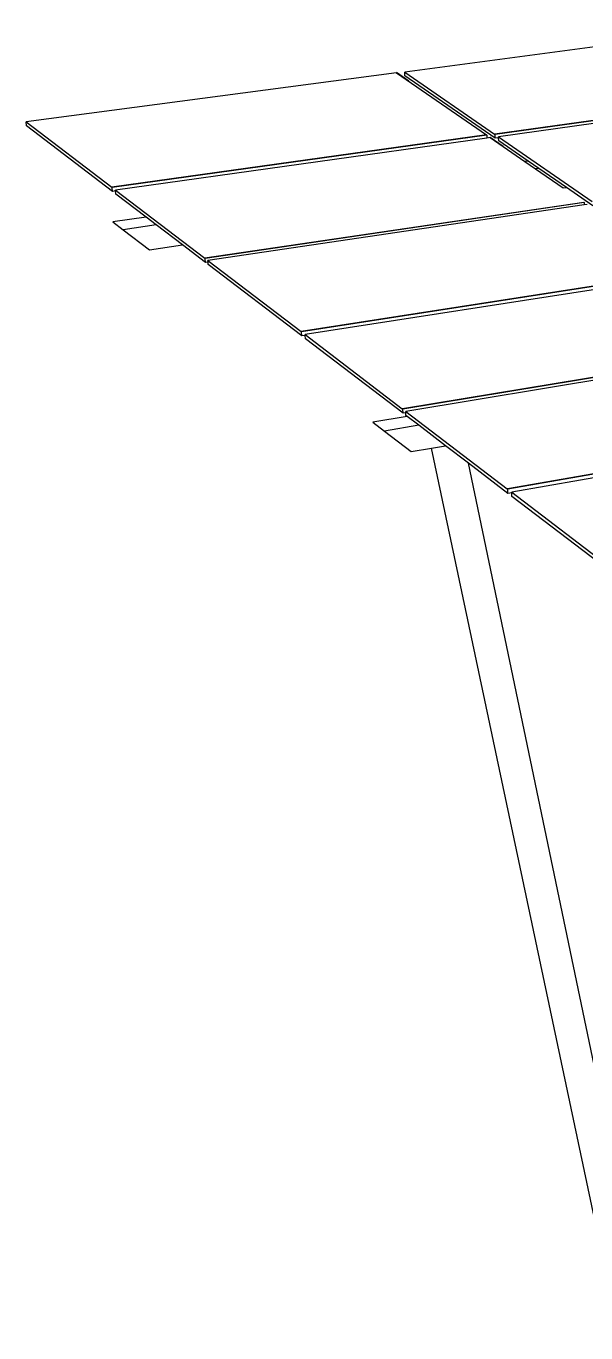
# Model space of a CAD drawing. Header units: inches. Extents: x -1381 to 1917, y -1058 to 799.
# Drawn here: x -1381 to -1107, y -50 to 589 of the extents above; entities that cross this region are included whole.
import ezdxf

# ---------------------------------------------------------------- set-up
doc = ezdxf.new("R2010")
doc.units = ezdxf.units.IN
doc.header["$MEASUREMENT"] = 0

msp = doc.modelspace()

# ---------------------------------------------------------------- linework, layer by layer
for p, q in [((-1026.73, 588.69), (-1195.87, 566.25)), ((-1199.86, 565.93), (-1381.07, 541.9)), ((-1199.86, 565.94), (-1199.86, 565.93)), ((-1193.83, 561.76), (-1199.86, 565.94)), ((-1199.86, 565.93), (-1155.94, 535.54)), ((-1195.76, 564.4), (-1195.87, 566.25)), ((-1195.87, 566.25), (-1151.9, 535.88)), ((-1151.6, 533.87), (-1195.76, 564.4)), ((-981.04, 559.7), (-1151.84, 535.84)), ((-980.9, 559.61), (-1151.7, 535.74)), ((-980.86, 558.22), (-1149.96, 534.54)), ((-1380.91, 539.99), (-1381.07, 541.9)), ((-1381.07, 541.9), (-1339.16, 509.95)), ((-1338.82, 507.86), (-1380.91, 539.99)), ((-1155.88, 535.5), (-1339.1, 509.9)), ((-1155.74, 535.4), (-1338.97, 509.8)), ((-1155.66, 533.97), (-1337.31, 508.53)), ((-1155.93, 535.53), (-1155.88, 535.5)), ((-1155.88, 535.5), (-1155.87, 535.5)), ((-1155.87, 535.5), (-1155.77, 535.42)), ((-1155.77, 535.42), (-1155.74, 535.4)), ((-1155.74, 535.4), (-1155.66, 533.97)), ((-1155.74, 535.4), (-1155.67, 535.36)), ((-1154, 534.2), (-1155.66, 533.97)), ((-1155.52, 535.25), (-1155.47, 535.22)), ((-1154, 534.2), (-1137.07, 522.48)), ((-1154, 534.2), (-1154, 534.2)), ((-1147.73, 529.86), (-1154, 534.2)), ((-1151.84, 535.84), (-1151.9, 535.88)), ((-1151.7, 535.74), (-1151.84, 535.84)), ((-1151.6, 533.87), (-1151.7, 535.74)), ((-1149.94, 534.1), (-1151.6, 533.87)), ((-1149.94, 534.1), (-1149.96, 534.54)), ((-1149.96, 534.54), (-1104.21, 502.94)), ((-1149.86, 532.66), (-1149.94, 534.1)), ((-1135.48, 522.71), (-1149.86, 532.66)), ((-1135.48, 522.71), (-1137.07, 522.48)), ((-1137.07, 522.48), (-1131.84, 518.86)), ((-1130.24, 519.09), (-1135.48, 522.71)), ((-1130.24, 519.09), (-1131.84, 518.86)), ((-1131.84, 518.86), (-1118.38, 509.55)), ((-1116.78, 509.79), (-1130.24, 519.09)), ((-1339.1, 509.9), (-1339.16, 509.95)), ((-1338.97, 509.8), (-1339.1, 509.9)), ((-1338.82, 507.86), (-1338.97, 509.8)), ((-1337.27, 508.08), (-1338.82, 507.86)), ((-1337.27, 508.08), (-1337.31, 508.53)), ((-1337.31, 508.53), (-1293.64, 475.24)), ((-1337.16, 506.6), (-1337.27, 508.08)), ((-1322.39, 495.32), (-1337.16, 506.6)), ((-1118.38, 509.55), (-1116.78, 509.79)), ((-1103.91, 500.89), (-1116.78, 509.79)), ((-1108.23, 502.52), (-1293.58, 475.19)), ((-1108.09, 502.42), (-1293.44, 475.08)), ((-1108.03, 501.26), (-1292.11, 474.07)), ((-1108.28, 502.56), (-1108.23, 502.52)), ((-1108.23, 502.52), (-1108.23, 502.52)), ((-1108.23, 502.52), (-1108.12, 502.45)), ((-1108.12, 502.45), (-1108.09, 502.42)), ((-1108.09, 502.42), (-1108.03, 501.26)), ((-1108.09, 502.42), (-1108.02, 502.38)), ((-1106.7, 501.46), (-1108.03, 501.26)), ((-1107.86, 502.27), (-1107.81, 502.23)), ((-1322.39, 495.32), (-1338.65, 492.94)), ((-1338.65, 492.94), (-1333.67, 489.11)), ((-1317.39, 491.51), (-1322.39, 495.32)), ((-1317.39, 491.51), (-1333.67, 489.11)), ((-1333.67, 489.11), (-1320.71, 479.27)), ((-1304.53, 481.69), (-1317.39, 491.51)), ((-1320.71, 479.27), (-1304.53, 481.69)), ((-1293.3, 473.12), (-1304.53, 481.69)), ((-1293.58, 475.19), (-1293.64, 475.24)), ((-1293.44, 475.08), (-1293.58, 475.19)), ((-1293.3, 473.12), (-1293.44, 475.08)), ((-1292.06, 473.3), (-1293.3, 473.12)), ((-1292.06, 473.3), (-1292.11, 474.07)), ((-1292.11, 474.07), (-1246.58, 439.35)), ((-1291.97, 472.1), (-1292.06, 473.3)), ((-1246.24, 437.19), (-1291.97, 472.1)), ((-1059.05, 468.48), (-1246.51, 439.3)), ((-1058.9, 468.38), (-1246.37, 439.19)), ((-1058.84, 466.79), (-1244.57, 437.82)), ((-1246.51, 439.3), (-1246.58, 439.35)), ((-1246.37, 439.19), (-1246.51, 439.3)), ((-1246.24, 437.19), (-1246.37, 439.19)), ((-1244.54, 437.46), (-1246.24, 437.19)), ((-1244.54, 437.46), (-1244.57, 437.82)), ((-1244.57, 437.82), (-1197.04, 401.58)), ((-1244.43, 435.82), (-1244.54, 437.46)), ((-1196.7, 399.38), (-1244.43, 435.82)), ((-1007.35, 432.71), (-1196.97, 401.52)), ((-1007.19, 432.6), (-1196.82, 401.41)), ((-1007.15, 431.31), (-1195.37, 400.3)), ((-1194.63, 397.8), (-1211.42, 394.96)), ((-1196.97, 401.52), (-1197.04, 401.58)), ((-1196.82, 401.41), (-1196.97, 401.52)), ((-1196.7, 399.38), (-1196.82, 401.41)), ((-1195.33, 399.6), (-1196.7, 399.38)), ((-1195.33, 399.6), (-1195.37, 400.3)), ((-1195.37, 400.3), (-1145.73, 362.45)), ((-1195.25, 398.27), (-1195.33, 399.6)), ((-1194.63, 397.8), (-1195.25, 398.27)), ((-1189.03, 393.52), (-1194.63, 397.8)), ((-1211.42, 394.96), (-1205.84, 390.66)), ((-1189.03, 393.52), (-1205.84, 390.66)), ((-1205.84, 390.66), (-1192.65, 380.66)), ((-1175.95, 383.53), (-1189.03, 393.52)), ((-953.89, 395.71), (-1145.65, 362.39)), ((-953.73, 395.59), (-1145.5, 362.27)), ((-953.69, 393.82), (-1143.53, 360.77)), ((-1182.82, 382.35), (-1175.95, 383.53)), ((-1164.66, 374.92), (-1175.95, 383.53)), ((-1192.65, 380.66), (-1182.82, 382.35)), ((-1091.28, -50.31), (-1182.82, 382.35)), ((-1076.6, -47.21), (-1164.66, 374.92)), ((-1145.39, 360.21), (-1164.66, 374.92)), ((-1145.65, 362.39), (-1145.73, 362.45)), ((-1145.5, 362.27), (-1145.65, 362.39)), ((-1145.39, 360.21), (-1145.5, 362.27)), ((-1143.51, 360.53), (-1145.39, 360.21)), ((-1143.51, 360.53), (-1143.53, 360.77)), ((-1143.53, 360.77), (-1091.6, 321.18)), ((-1143.42, 358.7), (-1143.51, 360.53)), ((-1091.27, 318.9), (-1143.42, 358.7))]:
    msp.add_line(p, q)

doc.saveas('drawing.dxf')
